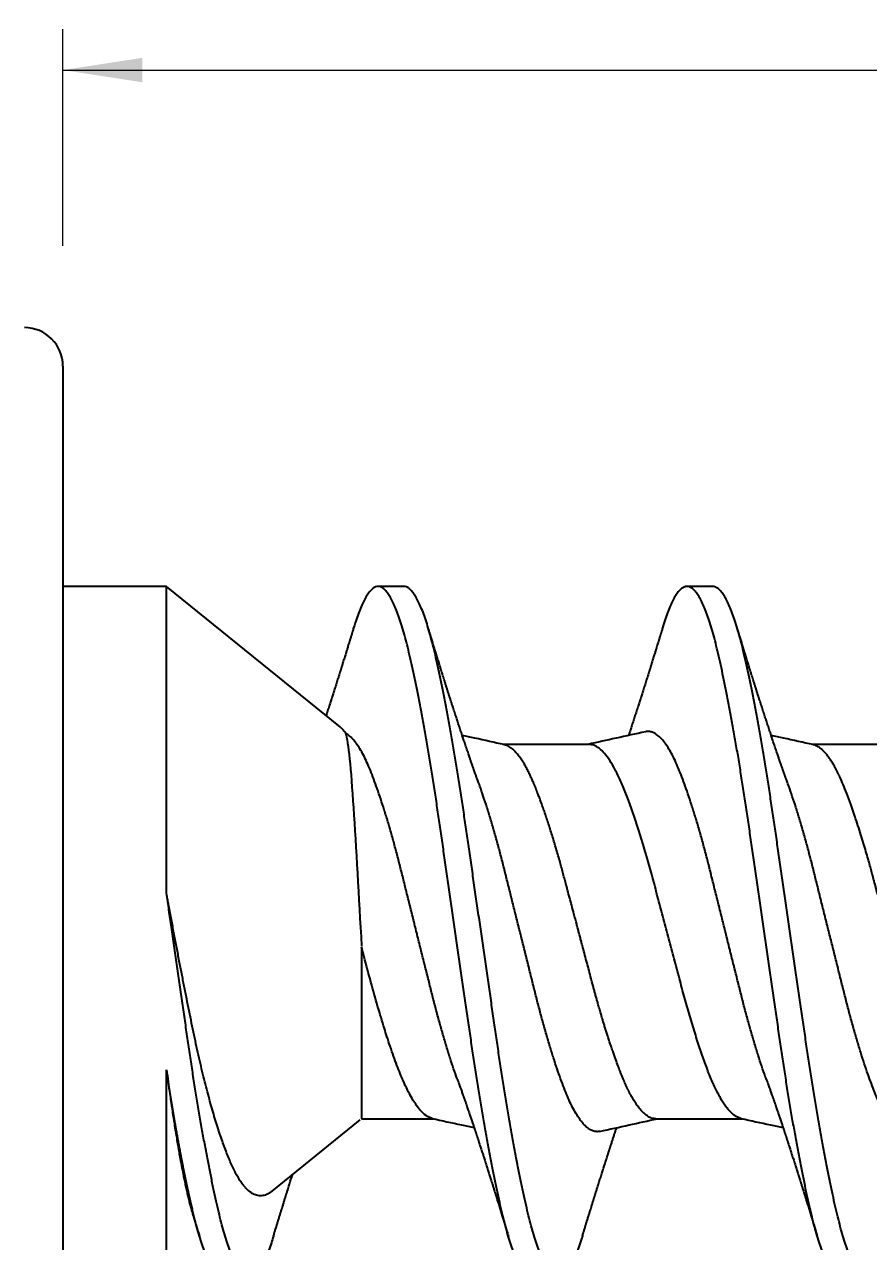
# Model space of a CAD drawing. Header units: millimetres. Extents: x 0.9 to 40.8, y 0.9 to 31.3.
# Drawn here: x 21.75 to 26.64, y 13.15 to 20.2 of the extents above; entities that cross this region are included whole.
import ezdxf

# ---------------------------------------------------------------- set-up
doc = ezdxf.new("R2010")
doc.units = ezdxf.units.MM
doc.header["$LTSCALE"] = 0.14931
doc.linetypes.add('SLD-Solid', pattern=[0])
doc.styles.add('SLDTEXTSTYLE0', font='ARIAL.TTF', dxfattribs={"width": 0.948})
doc.dimstyles.new('SLDDIMSTYLE0', dxfattribs={"dimtxt": 0.460171, "dimasz": 0.460171, "dimexe": 0, "dimexo": 0.0625, "dimgap": 0.115043, "dimtad": 0, "dimtih": 1, "dimtoh": 1, "dimdec": 4, "dimrnd": 1e-09, "dimzin": 12, "dimdsep": 46, "dimtxsty": 'SLDTEXTSTYLE0', "dimsah": 1, "dimcen": 0.09, "dimadec": 0, "dimazin": 3, "dimtfac": 1, "dimtdec": 4, "dimtofl": 0, "dimtmove": 0, "dimatfit": 3, "dimfxl": 0, "dimfrac": 2, "dimtolj": 1, "dimtzin": 12, "dimarcsym": 0})
doc.dimstyles.new('SLDDIMSTYLE2', dxfattribs={"dimtxt": 0.460171, "dimasz": 0.460171, "dimexe": 0, "dimexo": 0.0625, "dimgap": 0.115043, "dimtad": 0, "dimtih": 1, "dimtoh": 1, "dimdec": 4, "dimrnd": 1e-09, "dimzin": 12, "dimdsep": 46, "dimtxsty": 'SLDTEXTSTYLE0', "dimsah": 1, "dimcen": 0.09, "dimadec": 0, "dimazin": 3, "dimtfac": 1, "dimtdec": 4, "dimtmove": 0, "dimatfit": 0, "dimfxl": 0, "dimfrac": 2, "dimtolj": 1, "dimtzin": 12, "dimarcsym": 0})

# ---------------------------------------------------------------- blocks, each defined once
blk = doc.blocks.new('_D_1')
at = {"color": 7, "linetype": 'SLD-Solid', "lineweight": 0}
for p, q in [((21.9754, 18.9196), (21.9754, 20.1754)), ((33.9754, 16.5046), (33.9754, 20.1754)), ((21.9754, 19.9383), (27.0968, 19.9383)), ((33.9754, 19.9383), (28.8526, 19.9383))]:
    blk.add_line(p, q, dxfattribs=at)
at = {"color": 7, "linetype": 'SLD-Solid', "lineweight": 18}
for points in [[(21.9754, 19.9383), (22.4355, 19.8675), (22.4355, 20.0091)], [(33.9754, 19.9383), (33.5152, 20.0091), (33.5152, 19.8675)]]:
    blk.add_solid(points, dxfattribs=at)
at = {"color": 7, "linetype": 'SLD-Solid', "lineweight": 18, "insert": (27.0968, 20.1961), "char_height": 0.47406, "attachment_point": 1, "style": 'SLDTEXTSTYLE0'}
blk.add_mtext('12mm', dxfattribs=at)
blk = doc.blocks.new('_D_3')
at = {"color": 7, "linetype": 'SLD-Solid', "lineweight": 0}
for p, q in [((19.1754, 17.9996), (19.1754, 20.1754)), ((21.9754, 18.9196), (21.9754, 20.1754)), ((19.1754, 19.9383), (17.8706, 19.9383)), ((21.9754, 19.9383), (22.8603, 19.9383))]:
    blk.add_line(p, q, dxfattribs=at)
at = {"color": 7, "linetype": 'SLD-Solid', "lineweight": 18}
for points in [[(19.1754, 19.9383), (18.7152, 20.0091), (18.7152, 19.8675)], [(21.9754, 19.9383), (22.4355, 19.8675), (22.4355, 20.0091)]]:
    blk.add_solid(points, dxfattribs=at)
at = {"color": 7, "linetype": 'SLD-Solid', "lineweight": 18, "insert": (15.9392, 20.1961), "char_height": 0.47406, "attachment_point": 1, "style": 'SLDTEXTSTYLE0'}
blk.add_mtext('2.8mm', dxfattribs=at)

msp = doc.modelspace()

# ---------------------------------------------------------------- linework, layer by layer
at = {"color": 7, "linetype": 'SLD-Solid', "lineweight": 25}
for p, q in [((21.97536, 18.2218), (21.97536, 11.6693)), ((22.57536, 16.94555), (21.97536, 16.94555)), ((23.58251, 16.12998), (22.57533, 16.94558)), ((22.57536, 15.16814), (22.57536, 16.94555)), ((23.9501, 16.94555), (23.80093, 16.94555)), ((25.7401, 16.94555), (25.59093, 16.94555)), ((25.02279, 16.03055), (24.52345, 16.03055)), ((26.81454, 16.03055), (26.31345, 16.03055)), ((23.70529, 14.85406), (23.70529, 13.86055)), ((22.57536, 12.94555), (22.57536, 14.14404)), ((23.1882, 13.44182), (23.69723, 13.85402)), ((23.70529, 13.86055), (24.12258, 13.86055)), ((25.41066, 13.86055), (25.91258, 13.86055))]:
    msp.add_line(p, q, dxfattribs=at)
msp.add_arc((21.75161, 18.2218), 0.22375, 0, 90, dxfattribs=at)
for points, knots in [([(24.69594, 12.94613), (24.69453, 12.94596), (24.68824, 12.94522), (24.67696, 12.94954), (24.66192, 12.95928), (24.64665, 12.97515), (24.6312, 12.99663), (24.61565, 13.02382), (24.60005, 13.05659), (24.58449, 13.09481), (24.56902, 13.13829), (24.55371, 13.18681), (24.53862, 13.24008), (24.52381, 13.29785), (24.50928, 13.36012), (24.49444, 13.42694), (24.47935, 13.49843), (24.46403, 13.5744), (24.44855, 13.65457), (24.43298, 13.73863), (24.41739, 13.82623), (24.40184, 13.91699), (24.3864, 14.0105), (24.37114, 14.10633), (24.35611, 14.20403), (24.34138, 14.30334), (24.32682, 14.40435), (24.31191, 14.50717), (24.29676, 14.61183), (24.2814, 14.71792), (24.26589, 14.82498), (24.25031, 14.93257), (24.23472, 15.04022), (24.21919, 15.14745), (24.20379, 15.25381), (24.18858, 15.35886), (24.17361, 15.46215), (24.15897, 15.56358), (24.14434, 15.66329), (24.12937, 15.76138), (24.11416, 15.8577), (24.09876, 15.95181), (24.08323, 16.04327), (24.06764, 16.13166), (24.05206, 16.21661), (24.03656, 16.29775), (24.02119, 16.37476), (24.00604, 16.44735), (23.99113, 16.51529), (23.97657, 16.57865), (23.96184, 16.63751), (23.94681, 16.69188), (23.93155, 16.74157), (23.91611, 16.78629), (23.90057, 16.82579), (23.88497, 16.85989), (23.8694, 16.88843), (23.85393, 16.91131), (23.83861, 16.92848), (23.82351, 16.93992), (23.80867, 16.94569), (23.79414, 16.94587), (23.77932, 16.94046), (23.76424, 16.92939), (23.74893, 16.9126), (23.73346, 16.89009), (23.7179, 16.86191), (23.70231, 16.8282), (23.68676, 16.78889), (23.67297, 16.74982), (23.66444, 16.72171), (23.66101, 16.71041)], [0, 0, 0, 0, 0.0042139, 0.0187651, 0.0334156, 0.048145, 0.0629317, 0.0777538, 0.0925892, 0.1074154, 0.1222102, 0.1369515, 0.151618, 0.1661888, 0.1806785, 0.1952548, 0.2099258, 0.2246706, 0.2394676, 0.2542949, 0.2691301, 0.2839509, 0.2987351, 0.3134608, 0.3281066, 0.3426519, 0.3571494, 0.3717498, 0.3864401, 0.4011991, 0.4160052, 0.4308363, 0.4456702, 0.4604844, 0.4752568, 0.4899655, 0.5045895, 0.5191083, 0.5336264, 0.5482498, 0.5629581, 0.5777302, 0.5925442, 0.607378, 0.6222092, 0.6370156, 0.6517749, 0.6664656, 0.6810667, 0.6955645, 0.7101092, 0.7247544, 0.7394797, 0.7542636, 0.7690843, 0.7839195, 0.7987469, 0.8135441, 0.8282893, 0.8429607, 0.8575377, 0.8720274, 0.8865976, 0.9012635, 0.9160046, 0.9307991, 0.9456252, 0.9604606, 0.9752829, 0.9900698, 1, 1, 1, 1]), ([(24.98502, 13.18077), (24.98282, 13.17336), (24.97553, 13.14882), (24.963, 13.11249), (24.94747, 13.07182), (24.93188, 13.03682), (24.9163, 13.00728), (24.9008, 12.9834), (24.88545, 12.96523), (24.87031, 12.95279), (24.85542, 12.94602), (24.84087, 12.94486), (24.82612, 12.94929), (24.81108, 12.95936), (24.7958, 12.97514), (24.78036, 12.99665), (24.76481, 13.02384), (24.74921, 13.05661), (24.73365, 13.09483), (24.71818, 13.13832), (24.70287, 13.18683), (24.68778, 13.24011), (24.67296, 13.29788), (24.65844, 13.36016), (24.6436, 13.42698), (24.6285, 13.49847), (24.61318, 13.57444), (24.59771, 13.65462), (24.58214, 13.73868), (24.56655, 13.82628), (24.551, 13.91704), (24.53556, 14.01055), (24.5203, 14.10638), (24.50527, 14.20409), (24.49054, 14.30339), (24.47598, 14.4044), (24.46107, 14.50723), (24.44592, 14.61189), (24.43055, 14.71798), (24.41505, 14.82504), (24.39947, 14.93263), (24.38388, 15.04027), (24.36835, 15.14751), (24.35295, 15.25387), (24.33774, 15.35891), (24.32277, 15.4622), (24.30813, 15.56364), (24.2935, 15.66334), (24.27853, 15.76143), (24.26332, 15.85775), (24.24792, 15.95186), (24.23239, 16.04332), (24.2168, 16.13171), (24.20122, 16.21666), (24.18571, 16.2978), (24.17035, 16.3748), (24.1552, 16.44739), (24.14029, 16.51533), (24.12573, 16.57869), (24.111, 16.63754), (24.09597, 16.69191), (24.08071, 16.74159), (24.06527, 16.78631), (24.04972, 16.82581), (24.03413, 16.85991), (24.01856, 16.88845), (24.00308, 16.91131), (23.98776, 16.92853), (23.97267, 16.93975), (23.96013, 16.94532), (23.95267, 16.94498), (23.95009, 16.94486)], [0, 0, 0, 0, 0.00638496, 0.02115989, 0.03597544, 0.05080946, 0.06563958, 0.08044348, 0.09519909, 0.10988479, 0.12447959, 0.13897395, 0.15352491, 0.16817528, 0.18290438, 0.19769084, 0.21251275, 0.22734786, 0.24217381, 0.25696833, 0.27170942, 0.28637559, 0.30094604, 0.31543549, 0.33001165, 0.34468243, 0.35942698, 0.37422377, 0.38905079, 0.40388575, 0.41870631, 0.43349022, 0.44821559, 0.46286109, 0.47740609, 0.49190338, 0.50650364, 0.52119368, 0.53595247, 0.55075836, 0.56558926, 0.58042285, 0.59523677, 0.61000886, 0.62471734, 0.63934102, 0.65385947, 0.66837737, 0.68300059, 0.69770872, 0.71248057, 0.72729434, 0.74212789, 0.75695885, 0.77176492, 0.78652398, 0.8012144, 0.81581513, 0.83031271, 0.84485718, 0.85950225, 0.8742273, 0.88901099, 0.90383142, 0.91866637, 0.93349348, 0.94829046, 0.96303531, 0.97770648, 0.99228314, 1, 1, 1, 1]), ([(26.48594, 12.94571), (26.48137, 12.94612), (26.47191, 12.94696), (26.45725, 12.95523), (26.44205, 12.96889), (26.42666, 12.98841), (26.41114, 13.01359), (26.39555, 13.04441), (26.37997, 13.08073), (26.36446, 13.12238), (26.34908, 13.16915), (26.33392, 13.22078), (26.31899, 13.27697), (26.30442, 13.33765), (26.28971, 13.40285), (26.27469, 13.47271), (26.25945, 13.54712), (26.24402, 13.62585), (26.22847, 13.70858), (26.21288, 13.79497), (26.19731, 13.88466), (26.18183, 13.97725), (26.16649, 14.07231), (26.15138, 14.1694), (26.13652, 14.26813), (26.12199, 14.36854), (26.1072, 14.4707), (26.09213, 14.57475), (26.07683, 14.68039), (26.06137, 14.78716), (26.04581, 14.89461), (26.03021, 15.00229), (26.01466, 15.10972), (25.9992, 15.21645), (25.98392, 15.322), (25.96886, 15.42596), (25.95408, 15.52803), (25.93955, 15.62834), (25.92467, 15.72698), (25.90955, 15.82398), (25.89421, 15.91891), (25.87871, 16.01135), (25.86314, 16.10088), (25.84755, 16.18708), (25.83201, 16.26961), (25.81659, 16.3481), (25.80135, 16.42228), (25.78635, 16.49188), (25.77167, 16.55684), (25.75708, 16.61728), (25.74214, 16.67323), (25.72696, 16.72461), (25.71157, 16.77111), (25.69606, 16.81247), (25.68047, 16.8485), (25.66489, 16.87902), (25.64937, 16.9039), (25.63398, 16.92308), (25.6188, 16.93654), (25.60386, 16.9443), (25.58927, 16.94644), (25.57459, 16.94301), (25.55959, 16.93395), (25.54435, 16.91917), (25.52893, 16.89867), (25.51339, 16.8725), (25.4978, 16.84067), (25.48222, 16.80352), (25.46675, 16.76048), (25.45634, 16.72945), (25.45115, 16.71144), (25.45102, 16.71101)], [0, 0, 0, 0, 0.0136402, 0.0282583, 0.0429624, 0.0577316, 0.0725439, 0.0873774, 0.1022096, 0.1170182, 0.131781, 0.1464765, 0.1610835, 0.1755856, 0.1901239, 0.2047641, 0.2194855, 0.2342668, 0.2490861, 0.2639212, 0.2787499, 0.2935497, 0.3082987, 0.3229752, 0.3375584, 0.3520492, 0.3666133, 0.3812744, 0.3960118, 0.4108041, 0.4256291, 0.4404648, 0.4552886, 0.4700784, 0.4848123, 0.4994687, 0.514027, 0.5285192, 0.543108, 0.557789, 0.5725412, 0.5873432, 0.6021727, 0.6170076, 0.6318255, 0.6466041, 0.6613216, 0.6759568, 0.6904891, 0.7049955, 0.7196078, 0.7343075, 0.7490734, 0.7638838, 0.7787166, 0.7935495, 0.8083601, 0.8231263, 0.8378264, 0.8524392, 0.866946, 0.8814778, 0.8961125, 0.9108297, 0.925608, 0.9404257, 0.9552606, 0.9700902, 0.9848923, 0.9996449, 1, 1, 1, 1]), ([(26.77501, 13.18024), (26.77461, 13.17886), (26.76914, 13.15994), (26.75845, 13.12815), (26.74296, 13.08543), (26.72738, 13.04857), (26.71179, 13.01704), (26.69626, 12.99117), (26.68084, 12.97098), (26.66562, 12.95652), (26.65064, 12.94777), (26.63597, 12.94464), (26.62136, 12.94709), (26.60641, 12.95516), (26.59121, 12.96892), (26.57582, 12.98841), (26.5603, 13.01361), (26.54471, 13.04442), (26.52913, 13.08074), (26.51362, 13.1224), (26.49824, 13.16917), (26.48308, 13.2208), (26.46815, 13.277), (26.45358, 13.33768), (26.43887, 13.40289), (26.42385, 13.47274), (26.40861, 13.54716), (26.39318, 13.62589), (26.37763, 13.70862), (26.36204, 13.79501), (26.34647, 13.88471), (26.33098, 13.97729), (26.31565, 14.07235), (26.30054, 14.16945), (26.28568, 14.26818), (26.27115, 14.36858), (26.25636, 14.47075), (26.24129, 14.5748), (26.22599, 14.68043), (26.21053, 14.78721), (26.19497, 14.89466), (26.17937, 15.00234), (26.16382, 15.10977), (26.14836, 15.2165), (26.13308, 15.32205), (26.11802, 15.42601), (26.10324, 15.52807), (26.08871, 15.62838), (26.07383, 15.72703), (26.05871, 15.82402), (26.04336, 15.91896), (26.02787, 16.0114), (26.0123, 16.10092), (25.99671, 16.18712), (25.98117, 16.26964), (25.96575, 16.34814), (25.95051, 16.42232), (25.93551, 16.49191), (25.92083, 16.55687), (25.90624, 16.6173), (25.89129, 16.67326), (25.87612, 16.72463), (25.86073, 16.77113), (25.84521, 16.81249), (25.82963, 16.84852), (25.81404, 16.87903), (25.79853, 16.9039), (25.78314, 16.92311), (25.76796, 16.93645), (25.75359, 16.94432), (25.7444, 16.94497), (25.7401, 16.94527)], [0, 0, 0, 0, 0.0011626, 0.0159183, 0.0307225, 0.0455529, 0.0603873, 0.0752034, 0.0899789, 0.1046921, 0.1193217, 0.1338472, 0.1483591, 0.1629772, 0.1776813, 0.1924504, 0.2072627, 0.2220961, 0.2369282, 0.2517367, 0.2664995, 0.2811949, 0.2958018, 0.3103038, 0.3248421, 0.3394822, 0.3542036, 0.3689848, 0.3838041, 0.3986392, 0.4134678, 0.4282675, 0.4430164, 0.4576928, 0.4722759, 0.4867666, 0.5013307, 0.5159918, 0.5307292, 0.5455214, 0.5603464, 0.575182, 0.5900057, 0.6047955, 0.6195292, 0.6341856, 0.6487438, 0.6632359, 0.6778247, 0.6925056, 0.7072579, 0.7220597, 0.7368892, 0.7517241, 0.7665418, 0.7813203, 0.7960378, 0.8106729, 0.8252051, 0.8397115, 0.8543238, 0.8690234, 0.8837893, 0.8985996, 0.9134324, 0.9282652, 0.9430757, 0.9578418, 0.9725418, 0.9871545, 1, 1, 1, 1]), ([(23.66103, 16.71109), (23.65987, 16.70728), (23.65778, 16.70039), (23.65496, 16.69112), (23.65267, 16.68359), (23.65073, 16.67722), (23.64895, 16.67139), (23.64719, 16.66559), (23.64507, 16.65866), (23.64271, 16.65093), (23.64031, 16.64305), (23.63801, 16.63552), (23.63487, 16.62527), (23.63087, 16.61223), (23.62602, 16.5964), (23.62099, 16.58006), (23.61613, 16.56426), (23.6117, 16.5499), (23.6077, 16.53696), (23.60371, 16.52407), (23.59971, 16.51115), (23.59629, 16.50014), (23.59342, 16.4909), (23.59112, 16.48353), (23.58896, 16.47659), (23.58679, 16.46962), (23.58448, 16.4622), (23.58216, 16.45479), (23.5792, 16.44532), (23.57559, 16.43376), (23.57119, 16.41972), (23.56676, 16.40562), (23.56238, 16.39169), (23.55797, 16.3777), (23.5536, 16.36388), (23.5492, 16.34998), (23.54501, 16.33678), (23.54092, 16.3239), (23.53697, 16.3115), (23.53312, 16.29941), (23.52937, 16.28768), (23.52554, 16.27573), (23.52167, 16.26366), (23.51593, 16.24577), (23.5088, 16.22365), (23.50287, 16.20537), (23.50007, 16.19674)], [0, 0, 0, 0, 0.0219895, 0.0398487, 0.0536488, 0.0655817, 0.0767192, 0.0874123, 0.0991055, 0.1168418, 0.1322513, 0.1447968, 0.1604628, 0.1916562, 0.2204219, 0.2522688, 0.286483, 0.3121208, 0.3356845, 0.3616478, 0.3870809, 0.4108012, 0.4257346, 0.4408372, 0.453681, 0.4661753, 0.4813806, 0.4969353, 0.5093606, 0.5365852, 0.5643079, 0.5913035, 0.6188416, 0.6456791, 0.6730458, 0.6996332, 0.7270241, 0.7503411, 0.7750848, 0.7997004, 0.8212508, 0.843892, 0.8698888, 0.8921741, 0.949069, 1, 1, 1, 1]), ([(24.38555, 15.80186), (24.38395, 15.80626), (24.38107, 15.81422), (24.3772, 15.82495), (24.37407, 15.83368), (24.37128, 15.84148), (24.36845, 15.84939), (24.36543, 15.8579), (24.36255, 15.866), (24.35994, 15.87339), (24.3574, 15.88059), (24.35476, 15.88808), (24.35213, 15.89558), (24.34973, 15.90243), (24.34718, 15.90972), (24.34421, 15.91826), (24.34095, 15.92761), (24.33787, 15.9365), (24.33519, 15.94428), (24.3308, 15.957), (24.32406, 15.97666), (24.31487, 16.00364), (24.30538, 16.03174), (24.29661, 16.05793), (24.2879, 16.08409), (24.27925, 16.11026), (24.27, 16.13837), (24.26118, 16.16533), (24.25213, 16.19312), (24.24309, 16.22101), (24.2348, 16.24669), (24.22808, 16.26763), (24.22258, 16.28479), (24.21725, 16.30147), (24.2117, 16.3189), (24.20627, 16.33597), (24.20067, 16.35363), (24.19521, 16.3709), (24.1898, 16.38805), (24.18467, 16.40435), (24.17968, 16.42025), (24.17462, 16.43637), (24.16969, 16.45214), (24.16455, 16.4686), (24.15961, 16.48446), (24.15468, 16.50034), (24.15011, 16.51506), (24.14578, 16.52903), (24.14156, 16.54267), (24.13711, 16.55711), (24.13265, 16.57156), (24.12852, 16.58499), (24.12461, 16.5977), (24.1211, 16.60916), (24.11743, 16.62111), (24.11401, 16.63229), (24.11039, 16.64414), (24.10735, 16.65408), (24.10485, 16.66227), (24.10283, 16.66889), (24.10056, 16.67634), (24.09776, 16.68554), (24.09417, 16.69737), (24.09148, 16.7062), (24.09, 16.71109)], [0, 0, 0, 0, 0.01483061, 0.02686014, 0.03607526, 0.04416015, 0.0530257, 0.06263805, 0.07267427, 0.0801563, 0.0872474, 0.09665685, 0.10525676, 0.11231358, 0.11944355, 0.12943012, 0.14056341, 0.15038829, 0.15890371, 0.16652289, 0.19284321, 0.22389175, 0.25560621, 0.28531804, 0.30998529, 0.34176895, 0.37195565, 0.40402555, 0.43148201, 0.46433608, 0.49656893, 0.51654513, 0.53359045, 0.55328106, 0.57165321, 0.59107381, 0.60957631, 0.62980799, 0.64792356, 0.6659999, 0.68337801, 0.70013394, 0.71891789, 0.73512725, 0.75410262, 0.77087717, 0.78713921, 0.80226868, 0.81659093, 0.83176255, 0.84948313, 0.86379063, 0.87562922, 0.89097916, 0.90121291, 0.91459963, 0.92745238, 0.93987083, 0.94699278, 0.95413213, 0.96146852, 0.97126123, 0.98410294, 1, 1, 1, 1]), ([(25.45103, 16.71109), (25.44987, 16.70728), (25.44778, 16.70039), (25.44496, 16.69112), (25.44267, 16.68359), (25.44073, 16.67722), (25.43895, 16.67139), (25.43719, 16.66559), (25.43507, 16.65866), (25.43271, 16.65093), (25.43031, 16.64305), (25.42801, 16.63552), (25.42487, 16.62527), (25.42087, 16.61223), (25.41602, 16.5964), (25.41099, 16.58006), (25.40613, 16.56426), (25.4017, 16.5499), (25.3977, 16.53696), (25.39371, 16.52407), (25.38971, 16.51115), (25.38629, 16.50014), (25.38342, 16.4909), (25.38112, 16.48353), (25.37896, 16.47659), (25.37679, 16.46962), (25.37448, 16.4622), (25.37216, 16.45479), (25.3692, 16.44532), (25.36559, 16.43376), (25.36119, 16.41972), (25.35676, 16.40562), (25.35238, 16.39169), (25.34797, 16.3777), (25.3436, 16.36388), (25.3392, 16.34998), (25.33501, 16.33678), (25.33092, 16.3239), (25.32697, 16.3115), (25.32312, 16.29941), (25.31937, 16.28768), (25.31554, 16.27573), (25.31167, 16.26366), (25.30593, 16.24577), (25.29865, 16.22321), (25.2897, 16.19558), (25.28065, 16.16777), (25.27183, 16.14081), (25.26422, 16.11767), (25.25837, 16.09994), (25.25472, 16.08891), (25.25275, 16.08298), (25.2524, 16.08193)], [0, 0, 0, 0, 0.01793065, 0.03249334, 0.04374625, 0.05347655, 0.06255826, 0.07127763, 0.08081243, 0.095275, 0.10784013, 0.11807, 0.13084435, 0.15628, 0.17973608, 0.20570465, 0.23360359, 0.25450911, 0.2737234, 0.29489431, 0.31563298, 0.33497496, 0.34715189, 0.35946685, 0.36993991, 0.38012799, 0.39252666, 0.40521028, 0.41534211, 0.43754157, 0.46014711, 0.48215982, 0.50461489, 0.52649868, 0.54881401, 0.57049393, 0.59282896, 0.61184209, 0.63201849, 0.65209054, 0.66966314, 0.68812518, 0.70932345, 0.72749532, 0.77388847, 0.8175216, 0.86042047, 0.90772059, 0.94777959, 0.97179605, 0.99498757, 1, 1, 1, 1]), ([(26.17555, 15.80186), (26.17395, 15.80626), (26.17107, 15.81422), (26.1672, 15.82495), (26.16407, 15.83368), (26.16128, 15.84148), (26.15845, 15.84939), (26.15543, 15.8579), (26.15255, 15.866), (26.14994, 15.87339), (26.1474, 15.88059), (26.14476, 15.88808), (26.14213, 15.89558), (26.13973, 15.90243), (26.13718, 15.90972), (26.13421, 15.91826), (26.13095, 15.92761), (26.12787, 15.9365), (26.12519, 15.94428), (26.1208, 15.957), (26.11406, 15.97666), (26.10487, 16.00364), (26.09538, 16.03174), (26.08661, 16.05793), (26.0779, 16.08409), (26.06925, 16.11026), (26.06, 16.13837), (26.05118, 16.16533), (26.04213, 16.19312), (26.03309, 16.22101), (26.0248, 16.24669), (26.01808, 16.26763), (26.01258, 16.28479), (26.00725, 16.30147), (26.0017, 16.3189), (25.99627, 16.33597), (25.99067, 16.35363), (25.98521, 16.3709), (25.9798, 16.38805), (25.97467, 16.40435), (25.96968, 16.42025), (25.96462, 16.43637), (25.95969, 16.45214), (25.95455, 16.4686), (25.94961, 16.48446), (25.94468, 16.50034), (25.94011, 16.51506), (25.93578, 16.52903), (25.93156, 16.54267), (25.92711, 16.55711), (25.92265, 16.57156), (25.91852, 16.58499), (25.91461, 16.5977), (25.9111, 16.60916), (25.90743, 16.62111), (25.90401, 16.63229), (25.90039, 16.64414), (25.89735, 16.65408), (25.89485, 16.66227), (25.89283, 16.66889), (25.89056, 16.67634), (25.88776, 16.68554), (25.88417, 16.69737), (25.88148, 16.7062), (25.88, 16.71109)], [0, 0, 0, 0, 0.0148306, 0.0268601, 0.0360753, 0.0441602, 0.0530257, 0.062638, 0.0726743, 0.0801563, 0.0872474, 0.0966569, 0.1052568, 0.1123136, 0.1194435, 0.1294301, 0.1405634, 0.1503883, 0.1589037, 0.1665229, 0.1928432, 0.2238917, 0.2556062, 0.285318, 0.3099853, 0.341769, 0.3719556, 0.4040256, 0.431482, 0.4643361, 0.4965689, 0.5165451, 0.5335904, 0.5532811, 0.5716532, 0.5910738, 0.6095763, 0.629808, 0.6479236, 0.6659999, 0.683378, 0.7001339, 0.7189179, 0.7351272, 0.7541026, 0.7708772, 0.7871392, 0.8022687, 0.8165909, 0.8317625, 0.8494831, 0.8637906, 0.8756292, 0.8909792, 0.9012129, 0.9145996, 0.9274524, 0.9398708, 0.9469928, 0.9541321, 0.9614685, 0.9712612, 0.9841029, 1, 1, 1, 1]), ([(23.58242, 16.12987), (23.58322, 16.12928), (23.58709, 16.12641), (23.5941, 16.11925), (23.60356, 16.1084), (23.60998, 16.09935), (23.61319, 16.09482)], [0, 0, 0, 0, 0.0798412, 0.3865137, 0.6933272, 1, 1, 1, 1]), ([(24.26054, 14.08919), (24.2601, 14.09037), (24.25296, 14.10947), (24.23881, 14.15064), (24.21818, 14.21274), (24.19739, 14.27921), (24.17665, 14.34894), (24.1561, 14.42154), (24.1359, 14.49636), (24.11618, 14.57304), (24.0967, 14.65155), (24.07663, 14.73177), (24.0562, 14.8136), (24.03551, 14.89644), (24.01472, 14.97966), (23.994, 15.06261), (23.97351, 15.14467), (23.95337, 15.22521), (23.93378, 15.30402), (23.91419, 15.38105), (23.89405, 15.45621), (23.87356, 15.52925), (23.85284, 15.59956), (23.83206, 15.66658), (23.81137, 15.7298), (23.79093, 15.78877), (23.77086, 15.8431), (23.75138, 15.89278), (23.73167, 15.93777), (23.71146, 15.97801), (23.69092, 16.01321), (23.67018, 16.04308), (23.6494, 16.06722), (23.63036, 16.08445), (23.61836, 16.0917), (23.61319, 16.09482)], [0, 0, 0, 0, 0.00207686, 0.03352054, 0.06512359, 0.09679635, 0.12844787, 0.15998758, 0.19132697, 0.22238117, 0.25332599, 0.28457309, 0.31605129, 0.34767322, 0.37934885, 0.41098718, 0.44249789, 0.47379301, 0.50478843, 0.53578246, 0.56707651, 0.59858652, 0.63022451, 0.66190018, 0.69352251, 0.72500148, 0.7562497, 0.78719543, 0.81824828, 0.84958668, 0.88112575, 0.91277699, 0.94444985, 0.97605337, 1, 1, 1, 1]), ([(23.61319, 16.09482), (23.62067, 16.06981), (23.62835, 16.01891), (23.64339, 15.87163), (23.6507, 15.77525), (23.67392, 15.43723), (23.68909, 15.14551), (23.70529, 14.86152)], [0, 0, 0, 0, 0.25, 0.25, 0.5, 0.5, 1, 1, 1, 1]), ([(25.35108, 16.10352), (25.29418, 16.09107), (25.18301, 16.06675), (25.07184, 16.04243), (25.01758, 16.03055)], [0, 0, 0, 0, 0.51186329, 1, 1, 1, 1]), ([(26.05049, 14.08959), (26.04848, 14.09503), (26.03974, 14.11865), (26.02397, 14.16488), (26.00328, 14.22807), (25.98249, 14.29535), (25.96178, 14.36581), (25.94131, 14.43899), (25.92119, 14.51425), (25.90164, 14.59138), (25.88201, 14.67028), (25.86185, 14.75092), (25.84134, 14.83305), (25.82061, 14.91603), (25.79983, 14.99925), (25.77915, 15.08205), (25.75874, 15.1638), (25.73869, 15.24392), (25.71923, 15.32234), (25.69948, 15.39891), (25.67926, 15.47363), (25.6587, 15.54608), (25.63795, 15.61567), (25.61717, 15.68184), (25.59652, 15.74409), (25.57617, 15.80199), (25.55621, 15.85522), (25.5368, 15.90381), (25.51694, 15.94768), (25.49665, 15.98677), (25.47604, 16.02074), (25.45528, 16.04928), (25.43451, 16.07215), (25.4139, 16.08916), (25.39362, 16.10041), (25.37373, 16.10527), (25.35982, 16.10605), (25.35214, 16.10349), (25.35105, 16.10312)], [0, 0, 0, 0, 0.0087065, 0.0378095, 0.0670405, 0.0963162, 0.1255524, 0.1546658, 0.1835753, 0.2122044, 0.2408683, 0.269805, 0.2989366, 0.3281816, 0.3574564, 0.386677, 0.4157602, 0.4446254, 0.4732152, 0.5019327, 0.5309096, 0.5600672, 0.5893235, 0.6185949, 0.6477972, 0.6768477, 0.7056665, 0.7342364, 0.7630052, 0.7920198, 0.8212009, 0.850466, 0.8797312, 0.9089127, 0.9379281, 0.9666979, 0.9952677, 1, 1, 1, 1]), ([(24.53136, 16.02882), (24.47446, 16.04127), (24.39355, 16.05897), (24.31264, 16.07668), (24.28863, 16.08193)], [0, 0, 0, 0, 0.7032565, 1, 1, 1, 1]), ([(25.41066, 13.86074), (25.40858, 13.86072), (25.40258, 13.86067), (25.39221, 13.86264), (25.3792, 13.86698), (25.36508, 13.8743), (25.3539, 13.88215), (25.34613, 13.88856), (25.34216, 13.89204), (25.33828, 13.89564), (25.33448, 13.89934), (25.33078, 13.90313), (25.32716, 13.90699), (25.32169, 13.91307), (25.31457, 13.92157), (25.30551, 13.93337), (25.29673, 13.94577), (25.28833, 13.95853), (25.28061, 13.971), (25.27366, 13.98284), (25.26756, 13.9937), (25.26257, 14.00292), (25.25878, 14.01012), (25.25635, 14.01484), (25.25461, 14.01831), (25.25305, 14.02153), (25.25107, 14.02562), (25.2491, 14.02976), (25.24712, 14.03394), (25.24514, 14.03817), (25.24315, 14.04244), (25.24117, 14.04677), (25.23569, 14.05883), (25.22836, 14.0755), (25.21918, 14.09732), (25.21193, 14.11507), (25.20301, 14.13751), (25.19186, 14.1664), (25.17771, 14.20459), (25.16467, 14.24131), (25.15344, 14.27405), (25.14467, 14.30024), (25.13634, 14.3257), (25.12845, 14.35032), (25.121, 14.374), (25.11398, 14.39667), (25.1074, 14.41824), (25.0995, 14.4445), (25.0907, 14.47423), (25.08147, 14.50609), (25.07398, 14.53239), (25.06858, 14.5517), (25.06469, 14.56583), (25.06171, 14.57666), (25.05877, 14.5874), (25.05586, 14.59805), (25.05298, 14.6086), (25.05015, 14.61905), (25.04334, 14.64416), (25.03339, 14.68119), (25.02054, 14.72942), (25.00845, 14.77503), (24.99668, 14.81951), (24.98536, 14.86228), (24.97705, 14.89353), (24.9714, 14.9147), (24.96804, 14.92732), (24.96473, 14.93975), (24.96147, 14.95198), (24.95827, 14.96401), (24.95512, 14.97584), (24.94768, 15.00379), (24.93697, 15.04405), (24.92343, 15.09488), (24.91117, 15.14076), (24.8998, 15.18323), (24.88948, 15.22166), (24.8818, 15.25037), (24.87607, 15.27178), (24.87164, 15.2882), (24.86715, 15.3047), (24.8626, 15.32127), (24.858, 15.33789), (24.8474, 15.37588), (24.83123, 15.43227), (24.80913, 15.50572), (24.79074, 15.56358), (24.77585, 15.60841), (24.765, 15.64026), (24.75468, 15.66968), (24.74491, 15.69676), (24.73569, 15.72161), (24.72554, 15.7482), (24.71474, 15.77554), (24.70355, 15.80265), (24.69367, 15.82581), (24.68404, 15.84732), (24.67365, 15.86904), (24.66176, 15.89221), (24.64833, 15.91621), (24.63338, 15.94029), (24.6169, 15.9636), (24.60401, 15.97906), (24.59526, 15.98835), (24.59114, 15.99252), (24.58701, 15.9965), (24.58288, 16.00026), (24.57874, 16.00382), (24.5746, 16.00718), (24.56415, 16.01506), (24.54974, 16.02392), (24.53685, 16.02704), (24.53153, 16.02833)], [0, 0, 0, 0, 0.00730846, 0.02110054, 0.03602746, 0.05208929, 0.06928603, 0.07385628, 0.0783272, 0.08269879, 0.08697104, 0.09114396, 0.09521755, 0.0991918, 0.10960844, 0.11927395, 0.12980099, 0.1392635, 0.14766144, 0.15591227, 0.16278838, 0.16828974, 0.17283546, 0.17564123, 0.17654508, 0.1788573, 0.18116965, 0.18348213, 0.18579473, 0.18810747, 0.19042033, 0.19273332, 0.19504644, 0.20958791, 0.21824642, 0.22690675, 0.23464423, 0.24901118, 0.26502359, 0.2826814, 0.29301674, 0.30286667, 0.31223119, 0.32111029, 0.32950397, 0.33741222, 0.34483503, 0.35177242, 0.36419033, 0.3746667, 0.38320143, 0.38979448, 0.39328108, 0.39672548, 0.4001277, 0.40348772, 0.40680554, 0.41008118, 0.41331462, 0.43034259, 0.44446821, 0.45757656, 0.47185505, 0.48469188, 0.49608702, 0.49992127, 0.50369624, 0.50741191, 0.51106831, 0.51466542, 0.51820324, 0.52168178, 0.5397519, 0.55437127, 0.56756129, 0.58139965, 0.59321227, 0.60299909, 0.60809772, 0.61324794, 0.61844977, 0.6237032, 0.62900824, 0.63436488, 0.6603066, 0.68443883, 0.7094851, 0.72227903, 0.73448854, 0.74611363, 0.75715431, 0.76761056, 0.7774824, 0.79181387, 0.80470239, 0.81614798, 0.82644986, 0.83840092, 0.85200116, 0.86725054, 0.88414901, 0.90269648, 0.92289286, 0.927509, 0.93213938, 0.93678401, 0.94144288, 0.94611601, 0.95080339, 0.95550502, 0.98161238, 1, 1, 1, 1]), ([(25.90452, 13.86248), (25.8948, 13.86547), (25.87488, 13.87159), (25.84487, 13.89615), (25.81446, 13.93205), (25.78416, 13.97974), (25.75395, 14.03835), (25.72385, 14.1073), (25.69383, 14.18584), (25.66382, 14.2731), (25.6337, 14.36811), (25.60351, 14.46971), (25.57325, 14.57675), (25.54293, 14.688), (25.51253, 14.8022), (25.48207, 14.91803), (25.45154, 15.03418), (25.42094, 15.14932), (25.39027, 15.26213), (25.35953, 15.37132), (25.32872, 15.47564), (25.29784, 15.57391), (25.2669, 15.66501), (25.2359, 15.74782), (25.2049, 15.82143), (25.17403, 15.88504), (25.14324, 15.93793), (25.11254, 15.9796), (25.08192, 16.00924), (25.052, 16.02742), (25.03232, 16.0293), (25.02279, 16.0302)], [0, 0, 0, 0, 0.0329238, 0.0674958, 0.1020605, 0.1366179, 0.171168, 0.2057108, 0.2402463, 0.2748547, 0.3094705, 0.3440912, 0.3787169, 0.4133477, 0.4479835, 0.4826243, 0.5172702, 0.5519212, 0.5865773, 0.6212384, 0.6559046, 0.690576, 0.7252524, 0.759934, 0.7945527, 0.8291571, 0.8637552, 0.8983469, 0.9329324, 0.9675115, 1, 1, 1, 1]), ([(26.32136, 16.02882), (26.26446, 16.04127), (26.18355, 16.05897), (26.10264, 16.07668), (26.07863, 16.08193)], [0, 0, 0, 0, 0.7032638, 1, 1, 1, 1]), ([(27.20067, 13.8607), (27.19998, 13.86065), (27.19587, 13.86038), (27.18792, 13.86153), (27.1763, 13.86431), (27.16338, 13.8697), (27.14915, 13.8781), (27.13484, 13.88927), (27.12045, 13.90305), (27.10673, 13.91852), (27.09329, 13.93603), (27.08092, 13.95413), (27.06874, 13.97372), (27.05703, 13.99432), (27.04606, 14.01526), (27.03844, 14.03083), (27.03348, 14.04136), (27.03053, 14.04773), (27.02762, 14.05413), (27.02473, 14.06054), (27.02188, 14.06697), (27.01907, 14.0734), (27.01231, 14.08905), (27.0024, 14.11289), (26.98959, 14.14542), (26.97749, 14.17746), (26.96568, 14.20998), (26.95426, 14.24248), (26.94586, 14.26695), (26.94016, 14.28381), (26.9368, 14.29384), (26.9335, 14.30379), (26.93025, 14.31368), (26.92705, 14.32348), (26.92391, 14.33319), (26.91648, 14.35633), (26.90578, 14.39046), (26.89225, 14.43507), (26.88, 14.47655), (26.86861, 14.51606), (26.85828, 14.55279), (26.85059, 14.58079), (26.84489, 14.60191), (26.84049, 14.61818), (26.83604, 14.63471), (26.83152, 14.6515), (26.82695, 14.66855), (26.82017, 14.69388), (26.81108, 14.72791), (26.79643, 14.78295), (26.77802, 14.85226), (26.75957, 14.92155), (26.74467, 14.97739), (26.73387, 15.01797), (26.7236, 15.05656), (26.71387, 15.09313), (26.70466, 15.12767), (26.6945, 15.16572), (26.68367, 15.20625), (26.67241, 15.2482), (26.66248, 15.28535), (26.65283, 15.321), (26.64246, 15.35827), (26.63056, 15.40003), (26.61713, 15.44592), (26.60217, 15.4955), (26.58568, 15.54821), (26.57279, 15.58764), (26.56405, 15.61358), (26.55997, 15.6256), (26.55588, 15.63753), (26.55178, 15.64937), (26.54767, 15.66112), (26.54355, 15.67277), (26.53314, 15.70189), (26.51719, 15.74479), (26.4957, 15.7984), (26.48116, 15.83175), (26.47266, 15.85013), (26.47024, 15.85527), (26.46763, 15.86071), (26.46484, 15.86644), (26.46185, 15.87244), (26.45868, 15.87869), (26.45311, 15.88943), (26.44472, 15.90489), (26.43358, 15.92393), (26.4216, 15.94267), (26.40889, 15.96068), (26.39504, 15.978), (26.38506, 15.98868), (26.37933, 15.99424), (26.37821, 15.99531), (26.37705, 15.99641), (26.37584, 15.99754), (26.37459, 15.99868), (26.3733, 15.99985), (26.37196, 16.00104), (26.36783, 16.00463), (26.36079, 16.01027), (26.35042, 16.01729), (26.33949, 16.02305), (26.32976, 16.027), (26.32383, 16.02815), (26.32167, 16.02857)], [0, 0, 0, 0, 0.00243919, 0.01441163, 0.02777468, 0.04252835, 0.05867263, 0.0762075, 0.09092802, 0.10713612, 0.12232376, 0.13624786, 0.14890838, 0.16357629, 0.1760774, 0.18641162, 0.18986428, 0.19327651, 0.1966483, 0.19997965, 0.20327056, 0.20652103, 0.20973107, 0.22666169, 0.24074521, 0.25385377, 0.26818765, 0.28113984, 0.2927103, 0.29653648, 0.30030378, 0.30401221, 0.30766176, 0.31125243, 0.31478423, 0.31825714, 0.33630367, 0.3509124, 0.36410161, 0.37795186, 0.38979031, 0.39961691, 0.40466224, 0.40976509, 0.41492546, 0.42014336, 0.42541878, 0.43075174, 0.44354927, 0.45666642, 0.48088134, 0.50611515, 0.51882634, 0.53097002, 0.54254619, 0.55355485, 0.56399601, 0.57386966, 0.58823815, 0.60120546, 0.61277158, 0.6230446, 0.63497683, 0.64856825, 0.66381883, 0.6807285, 0.6992972, 0.71952481, 0.72409062, 0.72867538, 0.73327908, 0.73790173, 0.74254333, 0.74720388, 0.75188338, 0.77795305, 0.80171501, 0.82593393, 0.82852169, 0.83131634, 0.83431788, 0.83752631, 0.84094162, 0.84456383, 0.84839293, 0.85998924, 0.87314995, 0.88622271, 0.90054256, 0.91610946, 0.93292337, 0.93413414, 0.93539525, 0.9367067, 0.93806848, 0.9394806, 0.94094306, 0.94245585, 0.94401898, 0.95499652, 0.9664784, 0.97954552, 0.99255233, 1, 1, 1, 1]), ([(25.08498, 13.78808), (25.08353, 13.78761), (25.07549, 13.78502), (25.06122, 13.78595), (25.0413, 13.79116), (25.021, 13.80273), (25.00038, 13.82006), (24.97961, 13.84325), (24.95885, 13.87209), (24.93825, 13.90636), (24.91798, 13.94571), (24.89816, 13.98985), (24.87874, 14.03869), (24.85875, 14.09217), (24.83838, 14.15033), (24.81772, 14.21281), (24.79694, 14.27918), (24.7762, 14.34894), (24.75565, 14.42153), (24.73544, 14.49635), (24.71573, 14.57303), (24.69625, 14.65154), (24.67618, 14.73176), (24.65575, 14.81359), (24.63506, 14.89643), (24.61427, 14.97965), (24.59355, 15.0626), (24.57306, 15.14466), (24.55292, 15.2252), (24.53333, 15.30401), (24.51374, 15.38104), (24.4936, 15.4562), (24.47311, 15.52924), (24.45239, 15.59954), (24.4316, 15.66663), (24.41093, 15.72957), (24.39553, 15.77461), (24.38716, 15.79719), (24.38551, 15.80164)], [0, 0, 0, 0, 0.0063006, 0.0348676, 0.0636522, 0.092678, 0.1218655, 0.1511322, 0.1803941, 0.2095673, 0.2385697, 0.267322, 0.2958953, 0.324728, 0.3537883, 0.3829958, 0.4122677, 0.4415201, 0.4706691, 0.499633, 0.5283333, 0.5569324, 0.585811, 0.6149031, 0.6441281, 0.6734027, 0.7026428, 0.731765, 0.760688, 0.789334, 0.8179786, 0.8469005, 0.8760221, 0.9052619, 0.9345365, 0.9637619, 0.9928548, 1, 1, 1, 1]), ([(26.87501, 13.78831), (26.87201, 13.78749), (26.86244, 13.7849), (26.84658, 13.78665), (26.82655, 13.79336), (26.80616, 13.80628), (26.78549, 13.825), (26.76471, 13.84954), (26.74397, 13.87969), (26.72345, 13.91518), (26.70326, 13.95569), (26.68359, 14.00094), (26.66408, 14.05087), (26.64398, 14.10547), (26.62353, 14.16467), (26.60283, 14.22811), (26.58204, 14.29533), (26.56133, 14.36581), (26.54086, 14.43898), (26.52074, 14.51424), (26.50119, 14.59137), (26.48156, 14.67027), (26.4614, 14.75091), (26.44089, 14.83304), (26.42016, 14.91602), (26.39938, 14.99924), (26.3787, 15.08204), (26.35828, 15.1638), (26.33824, 15.24392), (26.31878, 15.32233), (26.29903, 15.3989), (26.2788, 15.47362), (26.25824, 15.54608), (26.2375, 15.61563), (26.21671, 15.68192), (26.19609, 15.74375), (26.18234, 15.78371), (26.17559, 15.80173), (26.17553, 15.80189)], [0, 0, 0, 0, 0.0130636, 0.0416448, 0.0704945, 0.0995671, 0.1287821, 0.1580566, 0.1873065, 0.2164482, 0.2454, 0.2740837, 0.3026973, 0.3315921, 0.3606957, 0.3899273, 0.4192036, 0.4484405, 0.4775545, 0.5064646, 0.5350943, 0.5637588, 0.5926961, 0.6218283, 0.6510739, 0.6803494, 0.7095706, 0.7386544, 0.7675204, 0.7961107, 0.8248288, 0.8538063, 0.8829645, 0.9122215, 0.9414935, 0.9706964, 0.9997476, 1, 1, 1, 1]), ([(23.19502, 13.18054), (23.19102, 13.1675), (23.18191, 13.1378), (23.16753, 13.09755), (23.15198, 13.05886), (23.13638, 13.02576), (23.12083, 12.99821), (23.10537, 12.97634), (23.09008, 12.96019), (23.07503, 12.94976), (23.06025, 12.94498), (23.04572, 12.94578), (23.03084, 12.95219), (23.01572, 12.96427), (23.00037, 12.98207), (22.98488, 13.00559), (22.96931, 13.03476), (22.95372, 13.06947), (22.93818, 13.10958), (22.92276, 13.15486), (22.90752, 13.20509), (22.89252, 13.25997), (22.87783, 13.31933), (22.86325, 13.38319), (22.8483, 13.45166), (22.83312, 13.52476), (22.81774, 13.60225), (22.80222, 13.68383), (22.78664, 13.76918), (22.77105, 13.85794), (22.75554, 13.94972), (22.74015, 14.0441), (22.72497, 14.14064), (22.71003, 14.2389), (22.69544, 14.3388), (22.68075, 14.44043), (22.66575, 14.54394), (22.65052, 14.64915), (22.6351, 14.75564), (22.61956, 14.86294), (22.60439, 14.96774), (22.58963, 15.06962), (22.58012, 15.13532), (22.57536, 15.16814)], [0, 0, 0, 0, 0.0193549, 0.0440869, 0.0688739, 0.0936785, 0.1184634, 0.1431914, 0.1678258, 0.1923309, 0.2166718, 0.2409022, 0.2652941, 0.2898401, 0.3145053, 0.3392535, 0.364048, 0.3888513, 0.4136262, 0.4383355, 0.4629426, 0.4874121, 0.5117096, 0.5359638, 0.560395, 0.5849722, 0.6096602, 0.6344227, 0.6592226, 0.6840226, 0.7087854, 0.7334739, 0.7580518, 0.7824839, 0.8067388, 0.8310353, 0.855504, 0.8801105, 0.9048193, 0.9295939, 0.9543972, 0.9772168, 1, 1, 1, 1]), ([(23.18805, 13.442), (23.18593, 13.44022), (23.17907, 13.43444), (23.16761, 13.42735), (23.1535, 13.42048), (23.13945, 13.41611), (23.12538, 13.41405), (23.11122, 13.41435), (23.09702, 13.41707), (23.08277, 13.42226), (23.06858, 13.42991), (23.05413, 13.44027), (23.03949, 13.4535), (23.02464, 13.46984), (23.00992, 13.48898), (22.99526, 13.51106), (22.98072, 13.53609), (22.96628, 13.56416), (22.95202, 13.59502), (22.93781, 13.62823), (22.92359, 13.66352), (22.90941, 13.70093), (22.8952, 13.74061), (22.8809, 13.78277), (22.86654, 13.82732), (22.85213, 13.87434), (22.83777, 13.9235), (22.8232, 13.97571), (22.80848, 14.03094), (22.79361, 14.08935), (22.77887, 14.14985), (22.76418, 14.21278), (22.7496, 14.27794), (22.73513, 14.34543), (22.72081, 14.41461), (22.70649, 14.48486), (22.69215, 14.55584), (22.67785, 14.62761), (22.66351, 14.70046), (22.64906, 14.77474), (22.63457, 14.85021), (22.62001, 14.92694), (22.60549, 15.00434), (22.59322, 15.07057), (22.58319, 15.1252), (22.57797, 15.15382), (22.57536, 15.16814)], [0, 0, 0, 0, 0.0092478, 0.0299688, 0.0503314, 0.070694, 0.091173, 0.1116519, 0.1324945, 0.1533371, 0.1743046, 0.1952721, 0.2176964, 0.2401207, 0.2627013, 0.2852819, 0.3083507, 0.3314195, 0.3546501, 0.3778814, 0.400701, 0.4235205, 0.4464732, 0.469426, 0.4927955, 0.516165, 0.5396778, 0.5631905, 0.5880549, 0.6129192, 0.6379567, 0.6629942, 0.6885717, 0.7141492, 0.7399048, 0.7656609, 0.7909839, 0.8163069, 0.8417807, 0.8672545, 0.8932008, 0.919147, 0.9452556, 0.9713643, 0.9856788, 1, 1, 1, 1]), ([(24.11508, 13.86253), (24.10854, 13.86435), (24.09101, 13.86921), (24.06078, 13.89145), (24.02303, 13.93537), (23.98481, 13.9989), (23.94685, 14.07827), (23.91644, 14.15307), (23.89088, 14.22254), (23.87141, 14.27872), (23.85357, 14.33287), (23.82944, 14.40909), (23.79846, 14.51278), (23.75916, 14.65276), (23.72775, 14.76932), (23.70948, 14.83829), (23.70437, 14.85755)], [0, 0, 0, 0, 0.0491169, 0.1315143, 0.2241883, 0.3271345, 0.4111193, 0.5008852, 0.5479606, 0.5964832, 0.6418921, 0.676953, 0.771128, 0.8663728, 0.9626875, 1, 1, 1, 1]), ([(22.90593, 12.94619), (22.90281, 12.94616), (22.89481, 12.94609), (22.88168, 12.95232), (22.86656, 12.96422), (22.85122, 12.98207), (22.83573, 13.00557), (22.82015, 13.03474), (22.80456, 13.06945), (22.78902, 13.10955), (22.7736, 13.15483), (22.75836, 13.20506), (22.74336, 13.25994), (22.72868, 13.31929), (22.71409, 13.38315), (22.69915, 13.45162), (22.68397, 13.52471), (22.66858, 13.6022), (22.65307, 13.68378), (22.63748, 13.76913), (22.6219, 13.85789), (22.60638, 13.94966), (22.591, 14.04404), (22.58069, 14.10952), (22.57551, 14.14308), (22.57536, 14.14404)], [0, 0, 0, 0, 0.0292856, 0.0750059, 0.1210153, 0.1672481, 0.2136366, 0.2601118, 0.3066037, 0.3530422, 0.3993579, 0.4454822, 0.4913484, 0.5368923, 0.5823547, 0.6281488, 0.6742167, 0.7204923, 0.7669075, 0.8133929, 0.8598785, 0.9062944, 0.9525711, 0.9986406, 1, 1, 1, 1]), ([(22.57536, 14.14404), (22.57851, 14.12048), (22.58481, 14.07335), (22.59335, 14.01239), (22.60088, 13.96008), (22.6074, 13.91601), (22.61399, 13.87255), (22.62066, 13.82976), (22.6274, 13.78769), (22.63417, 13.74659), (22.64097, 13.7065), (22.6478, 13.66746), (22.65564, 13.62395), (22.6645, 13.57673), (22.67327, 13.53219), (22.68093, 13.4949), (22.68749, 13.46409), (22.69407, 13.43433), (22.70067, 13.40569), (22.70733, 13.37824), (22.71408, 13.35227), (22.7204, 13.3295), (22.7245, 13.3161), (22.72628, 13.31028)], [0, 0, 0, 0, 0.0647567, 0.1295133, 0.1729833, 0.2164617, 0.2599317, 0.3043473, 0.3487719, 0.3931876, 0.4379298, 0.4826812, 0.5274235, 0.5921857, 0.6569479, 0.7004215, 0.7439034, 0.787377, 0.8318302, 0.8762926, 0.9207446, 0.9655617, 1, 1, 1, 1]), ([(24.26048, 14.08924), (24.2625, 14.08367), (24.26622, 14.07341), (24.27129, 14.05928), (24.2755, 14.04752), (24.27897, 14.0378), (24.2822, 14.02871), (24.28542, 14.01962), (24.28909, 14.00922), (24.29253, 13.99943), (24.29553, 13.99088), (24.29783, 13.9843), (24.30013, 13.97771), (24.30269, 13.97036), (24.30534, 13.96273), (24.30784, 13.95552), (24.31034, 13.94827), (24.31365, 13.9387), (24.31759, 13.92723), (24.32209, 13.91409), (24.32654, 13.90104), (24.33095, 13.88803), (24.33501, 13.87605), (24.33883, 13.86473), (24.34253, 13.85372), (24.34624, 13.84268), (24.34971, 13.83228), (24.35254, 13.82381), (24.35465, 13.81746), (24.35629, 13.81252), (24.35813, 13.807), (24.36023, 13.80064), (24.36223, 13.7946), (24.36402, 13.78919), (24.36581, 13.78376), (24.3678, 13.77773), (24.3697, 13.77197), (24.37139, 13.76684), (24.37317, 13.76143), (24.37536, 13.75474), (24.3778, 13.74731), (24.38012, 13.74022), (24.38231, 13.73355), (24.38457, 13.72664), (24.38757, 13.71743), (24.39092, 13.70713), (24.39478, 13.69528), (24.39854, 13.68366), (24.40274, 13.67069), (24.40685, 13.65796), (24.41114, 13.64465), (24.41509, 13.63239), (24.41937, 13.61904), (24.42318, 13.60715), (24.4273, 13.59427), (24.43107, 13.58246), (24.4353, 13.56916), (24.43922, 13.55682), (24.44318, 13.54434), (24.44702, 13.53222), (24.45077, 13.52037), (24.45469, 13.50793), (24.45897, 13.49434), (24.46404, 13.47823), (24.46963, 13.46041), (24.47518, 13.44269), (24.48078, 13.42473), (24.48627, 13.40712), (24.49137, 13.39072), (24.49591, 13.37608), (24.49996, 13.36298), (24.50402, 13.34986), (24.50816, 13.33646), (24.51231, 13.32302), (24.51663, 13.30896), (24.52062, 13.29598), (24.52413, 13.28458), (24.52698, 13.27526), (24.52937, 13.26748), (24.53166, 13.25998), (24.53411, 13.25197), (24.53681, 13.24313), (24.5394, 13.23466), (24.54167, 13.22722), (24.5437, 13.22055), (24.54594, 13.21321), (24.54864, 13.20433), (24.55207, 13.19307), (24.55462, 13.18467), (24.55603, 13.18002)], [0, 0, 0, 0, 0.0187562, 0.0345332, 0.0474655, 0.0582827, 0.067156, 0.0778797, 0.088703, 0.1018881, 0.1104248, 0.1171272, 0.1238409, 0.1324514, 0.1415803, 0.1491765, 0.1563807, 0.1656303, 0.1809366, 0.1943459, 0.2091029, 0.2240533, 0.2372597, 0.2486116, 0.2613622, 0.2734864, 0.284941, 0.2955527, 0.3013274, 0.3057554, 0.3117141, 0.3194995, 0.3266806, 0.3316934, 0.3376709, 0.3448716, 0.351854, 0.3568831, 0.3619635, 0.3698983, 0.3792014, 0.3867337, 0.3935063, 0.4013892, 0.4097564, 0.4241227, 0.4356277, 0.4491124, 0.4626785, 0.4786431, 0.4912968, 0.5067668, 0.5192018, 0.5354796, 0.5460298, 0.5617415, 0.5744771, 0.5898827, 0.6024505, 0.6155733, 0.6297823, 0.6414563, 0.6564809, 0.6744647, 0.6944126, 0.7149649, 0.7326234, 0.7533004, 0.7726791, 0.7863322, 0.8012126, 0.8155193, 0.8292519, 0.8450236, 0.8594337, 0.8751726, 0.8873928, 0.8966753, 0.9055859, 0.912761, 0.9211439, 0.9317152, 0.9415724, 0.9487379, 0.9559569, 0.9633088, 0.9726589, 0.9848874, 1, 1, 1, 1]), ([(26.05048, 14.08924), (26.0525, 14.08367), (26.05622, 14.07341), (26.06129, 14.05928), (26.0655, 14.04752), (26.06897, 14.0378), (26.0722, 14.02871), (26.07542, 14.01962), (26.07909, 14.00922), (26.08253, 13.99943), (26.08553, 13.99088), (26.08783, 13.9843), (26.09013, 13.97771), (26.09269, 13.97036), (26.09534, 13.96273), (26.09784, 13.95552), (26.10034, 13.94827), (26.10365, 13.9387), (26.10759, 13.92723), (26.11209, 13.91409), (26.11654, 13.90104), (26.12095, 13.88803), (26.12501, 13.87605), (26.12883, 13.86473), (26.13253, 13.85372), (26.13624, 13.84268), (26.13971, 13.83228), (26.14254, 13.82381), (26.14465, 13.81746), (26.14629, 13.81252), (26.14813, 13.807), (26.15023, 13.80064), (26.15223, 13.7946), (26.15402, 13.78919), (26.15581, 13.78376), (26.1578, 13.77773), (26.1597, 13.77197), (26.16139, 13.76684), (26.16317, 13.76143), (26.16536, 13.75474), (26.1678, 13.74731), (26.17012, 13.74022), (26.17231, 13.73355), (26.17457, 13.72664), (26.17757, 13.71743), (26.18092, 13.70713), (26.18478, 13.69528), (26.18854, 13.68366), (26.19274, 13.67069), (26.19685, 13.65796), (26.20114, 13.64465), (26.20509, 13.63239), (26.20937, 13.61904), (26.21318, 13.60715), (26.2173, 13.59427), (26.22107, 13.58246), (26.2253, 13.56916), (26.22922, 13.55682), (26.23318, 13.54434), (26.23702, 13.53222), (26.24077, 13.52037), (26.24469, 13.50793), (26.24897, 13.49434), (26.25404, 13.47823), (26.25963, 13.46041), (26.26518, 13.44269), (26.27078, 13.42473), (26.27627, 13.40712), (26.28137, 13.39072), (26.28591, 13.37608), (26.28996, 13.36298), (26.29402, 13.34986), (26.29816, 13.33646), (26.30231, 13.32302), (26.30663, 13.30896), (26.31062, 13.29598), (26.31413, 13.28458), (26.31698, 13.27526), (26.31937, 13.26748), (26.32166, 13.25998), (26.32411, 13.25197), (26.32681, 13.24313), (26.3294, 13.23466), (26.33167, 13.22722), (26.3337, 13.22055), (26.33594, 13.21321), (26.33864, 13.20433), (26.34207, 13.19307), (26.34462, 13.18467), (26.34603, 13.18002)], [0, 0, 0, 0, 0.0187562, 0.0345332, 0.0474655, 0.0582827, 0.067156, 0.0778797, 0.088703, 0.1018881, 0.1104248, 0.1171272, 0.1238409, 0.1324514, 0.1415803, 0.1491765, 0.1563807, 0.1656303, 0.1809366, 0.1943459, 0.2091029, 0.2240533, 0.2372597, 0.2486116, 0.2613622, 0.2734864, 0.284941, 0.2955527, 0.3013274, 0.3057554, 0.3117141, 0.3194995, 0.3266806, 0.3316934, 0.3376709, 0.3448716, 0.351854, 0.3568831, 0.3619635, 0.3698983, 0.3792014, 0.3867337, 0.3935063, 0.4013892, 0.4097564, 0.4241227, 0.4356277, 0.4491124, 0.4626785, 0.4786431, 0.4912968, 0.5067668, 0.5192018, 0.5354796, 0.5460298, 0.5617415, 0.5744771, 0.5898827, 0.6024505, 0.6155733, 0.6297823, 0.6414563, 0.6564809, 0.6744647, 0.6944126, 0.7149649, 0.7326234, 0.7533004, 0.7726791, 0.7863322, 0.8012126, 0.8155193, 0.8292519, 0.8450236, 0.8594337, 0.8751726, 0.8873928, 0.8966753, 0.9055859, 0.912761, 0.9211439, 0.9317152, 0.9415724, 0.9487379, 0.9559569, 0.9633088, 0.9726589, 0.9848874, 1, 1, 1, 1]), ([(24.11468, 13.86228), (24.17158, 13.84983), (24.25249, 13.83213), (24.33339, 13.81443), (24.3574, 13.80918)], [0, 0, 0, 0, 0.7032819, 1, 1, 1, 1]), ([(25.08495, 13.78759), (25.14185, 13.80004), (25.25301, 13.82436), (25.36418, 13.84868), (25.41845, 13.86055)], [0, 0, 0, 0, 0.5118487, 1, 1, 1, 1]), ([(25.90467, 13.86228), (25.96157, 13.84984), (26.04248, 13.83213), (26.12339, 13.81443), (26.1474, 13.80918)], [0, 0, 0, 0, 0.7032548, 1, 1, 1, 1]), ([(24.985, 13.18002), (24.98609, 13.18361), (24.98805, 13.19007), (24.99066, 13.19865), (24.99264, 13.20514), (24.9942, 13.2103), (24.99617, 13.21676), (24.99864, 13.22484), (25.00132, 13.23363), (25.00381, 13.24179), (25.00629, 13.24993), (25.0089, 13.25844), (25.01149, 13.2669), (25.01417, 13.27566), (25.01711, 13.28524), (25.02014, 13.29511), (25.02286, 13.30397), (25.02529, 13.31188), (25.02763, 13.31949), (25.03026, 13.32802), (25.03338, 13.33814), (25.03678, 13.34912), (25.03994, 13.35934), (25.04283, 13.36867), (25.04556, 13.3775), (25.04824, 13.38612), (25.05061, 13.39378), (25.05285, 13.40098), (25.05508, 13.40814), (25.0572, 13.41495), (25.05915, 13.42123), (25.0612, 13.4278), (25.06343, 13.43494), (25.06622, 13.44387), (25.06978, 13.45524), (25.07381, 13.46809), (25.07821, 13.48212), (25.08226, 13.49501), (25.08669, 13.50906), (25.09078, 13.52202), (25.09523, 13.5361), (25.09923, 13.54872), (25.10335, 13.56167), (25.10717, 13.5737), (25.1111, 13.58602), (25.11503, 13.59835), (25.11865, 13.60965), (25.12254, 13.62181), (25.12588, 13.63219), (25.12917, 13.64245), (25.13187, 13.65081), (25.13443, 13.65876), (25.13705, 13.66685), (25.13935, 13.67399), (25.1415, 13.68061), (25.14324, 13.68599), (25.14511, 13.69176), (25.14717, 13.6981), (25.14911, 13.70409), (25.15102, 13.70994), (25.15334, 13.71708), (25.15617, 13.72573), (25.15917, 13.73493), (25.16213, 13.74396), (25.16513, 13.75312), (25.16816, 13.76235), (25.17073, 13.77015), (25.17301, 13.77708), (25.17518, 13.78367), (25.17745, 13.79053), (25.17983, 13.79771), (25.18186, 13.80385), (25.18318, 13.80784), (25.18363, 13.80918)], [0, 0, 0, 0, 0.0169451, 0.0304457, 0.040507, 0.0475817, 0.0547839, 0.0709969, 0.0857713, 0.0962985, 0.1095289, 0.124233, 0.1365251, 0.1495393, 0.1656386, 0.1818356, 0.1962318, 0.2075663, 0.2192766, 0.2322065, 0.2479527, 0.2672089, 0.2842396, 0.2963884, 0.311408, 0.3261204, 0.3373268, 0.3477252, 0.3603036, 0.3713365, 0.3800627, 0.390087, 0.4025483, 0.4140235, 0.4325501, 0.4565909, 0.4751653, 0.4992763, 0.5180068, 0.5420958, 0.5611004, 0.5850661, 0.6024024, 0.6230019, 0.6425198, 0.6612445, 0.6819073, 0.6967766, 0.7194674, 0.731666, 0.7459761, 0.759617, 0.7698585, 0.7848164, 0.7939044, 0.8016576, 0.8106937, 0.8216647, 0.8321524, 0.8395042, 0.8498498, 0.8665484, 0.8811956, 0.8942134, 0.9101176, 0.925443, 0.9387821, 0.9478382, 0.9589925, 0.9706441, 0.9810177, 0.9936163, 1, 1, 1, 1]), ([(23.195, 13.18002), (23.19609, 13.18361), (23.19805, 13.19007), (23.20066, 13.19865), (23.20264, 13.20514), (23.2042, 13.2103), (23.20617, 13.21676), (23.20864, 13.22484), (23.21132, 13.23363), (23.21381, 13.24179), (23.21629, 13.24993), (23.2189, 13.25844), (23.22149, 13.2669), (23.22417, 13.27566), (23.22711, 13.28524), (23.23014, 13.29511), (23.23286, 13.30397), (23.23529, 13.31188), (23.23763, 13.31949), (23.24026, 13.32802), (23.24338, 13.33814), (23.24678, 13.34912), (23.24994, 13.35934), (23.25283, 13.36867), (23.25556, 13.3775), (23.25824, 13.38612), (23.26061, 13.39378), (23.26285, 13.40098), (23.26508, 13.40814), (23.2672, 13.41495), (23.26915, 13.42123), (23.2712, 13.4278), (23.27343, 13.43494), (23.27622, 13.44387), (23.27978, 13.45524), (23.28381, 13.46809), (23.28821, 13.48212), (23.29226, 13.49501), (23.29669, 13.50906), (23.30078, 13.52202), (23.30382, 13.53164), (23.30527, 13.53619), (23.30545, 13.53676)], [0, 0, 0, 0, 0.0300536, 0.0539981, 0.0718428, 0.0843904, 0.097164, 0.1259193, 0.152123, 0.1707938, 0.1942591, 0.2203382, 0.2421392, 0.2652211, 0.2937747, 0.3225014, 0.3480345, 0.3681372, 0.3889064, 0.4118387, 0.439766, 0.4739185, 0.5041239, 0.5256709, 0.5523095, 0.5784033, 0.5982788, 0.6167213, 0.6390302, 0.6585979, 0.6740747, 0.6918537, 0.7139548, 0.7343072, 0.7671658, 0.8098042, 0.8427475, 0.8855105, 0.9187306, 0.9614546, 0.995161, 1, 1, 1, 1]), ([(22.72623, 13.31026), (22.72632, 13.30996), (22.7279, 13.30485), (22.73062, 13.29598), (22.73413, 13.28458), (22.73698, 13.27526), (22.73937, 13.26748), (22.74166, 13.25998), (22.74411, 13.25197), (22.74681, 13.24313), (22.7494, 13.23466), (22.75167, 13.22722), (22.7537, 13.22055), (22.75594, 13.21321), (22.75864, 13.20433), (22.76207, 13.19307), (22.76462, 13.18467), (22.76603, 13.18002)], [0, 0, 0, 0, 0.0068835, 0.1180803, 0.2044179, 0.2699997, 0.3329537, 0.3836468, 0.4428727, 0.5175603, 0.5872025, 0.6378278, 0.6888303, 0.7407722, 0.8068321, 0.8932279, 1, 1, 1, 1])]:
    msp.add_open_spline(points, degree=3, knots=knots, dxfattribs=at)

# ---------------------------------------------------------------- dimensions: what is measured, and where the dimension line sits
at = {"color": 7, "linetype": 'SLD-Solid', "lineweight": 18}
dim = msp.add_linear_dim(base=(21.97536, 19.93834), p1=(19.17536, 17.52555), p2=(21.97536, 18.44555), dimstyle='SLDDIMSTYLE2', dxfattribs=at)
dim.commit()
dim.dimension.update_dxf_attribs({"geometry": '_D_3', "text_midpoint": (16.90488, 19.93834), "dimtype": 160})
dim = msp.add_linear_dim(base=(33.97536, 19.93834), p1=(21.97536, 18.44555), p2=(33.97536, 16.03055), angle=0, dimstyle='SLDDIMSTYLE0', dxfattribs=at)
dim.commit()
dim.dimension.update_dxf_attribs({"geometry": '_D_1', "text_midpoint": (27.97472, 19.93834), "dimtype": 160})

doc.saveas('drawing.dxf')
